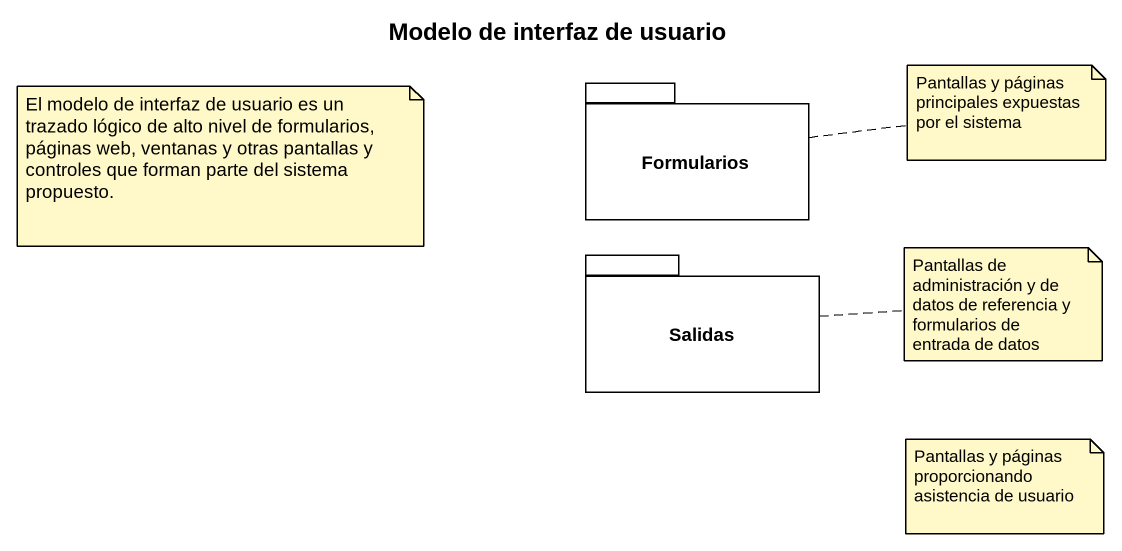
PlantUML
@startuml
title Modelo de interfaz de usuario
package Formularios {
}
package Salidas {
}
note as N1
  El modelo de interfaz de usuario es un trazado lógico de alto nivel de formularios, páginas web, ventanas y otras pantallas y controles que forman parte del sistema propuesto.
end note
note right of Formularios : Pantallas y páginas principales expuestas por el sistema
note right of Salidas : Pantallas de administración y de datos de referencia y formularios de entrada de datos
note as N4
  Pantallas y páginas proporcionando asistencia de usuario
end note
@enduml
